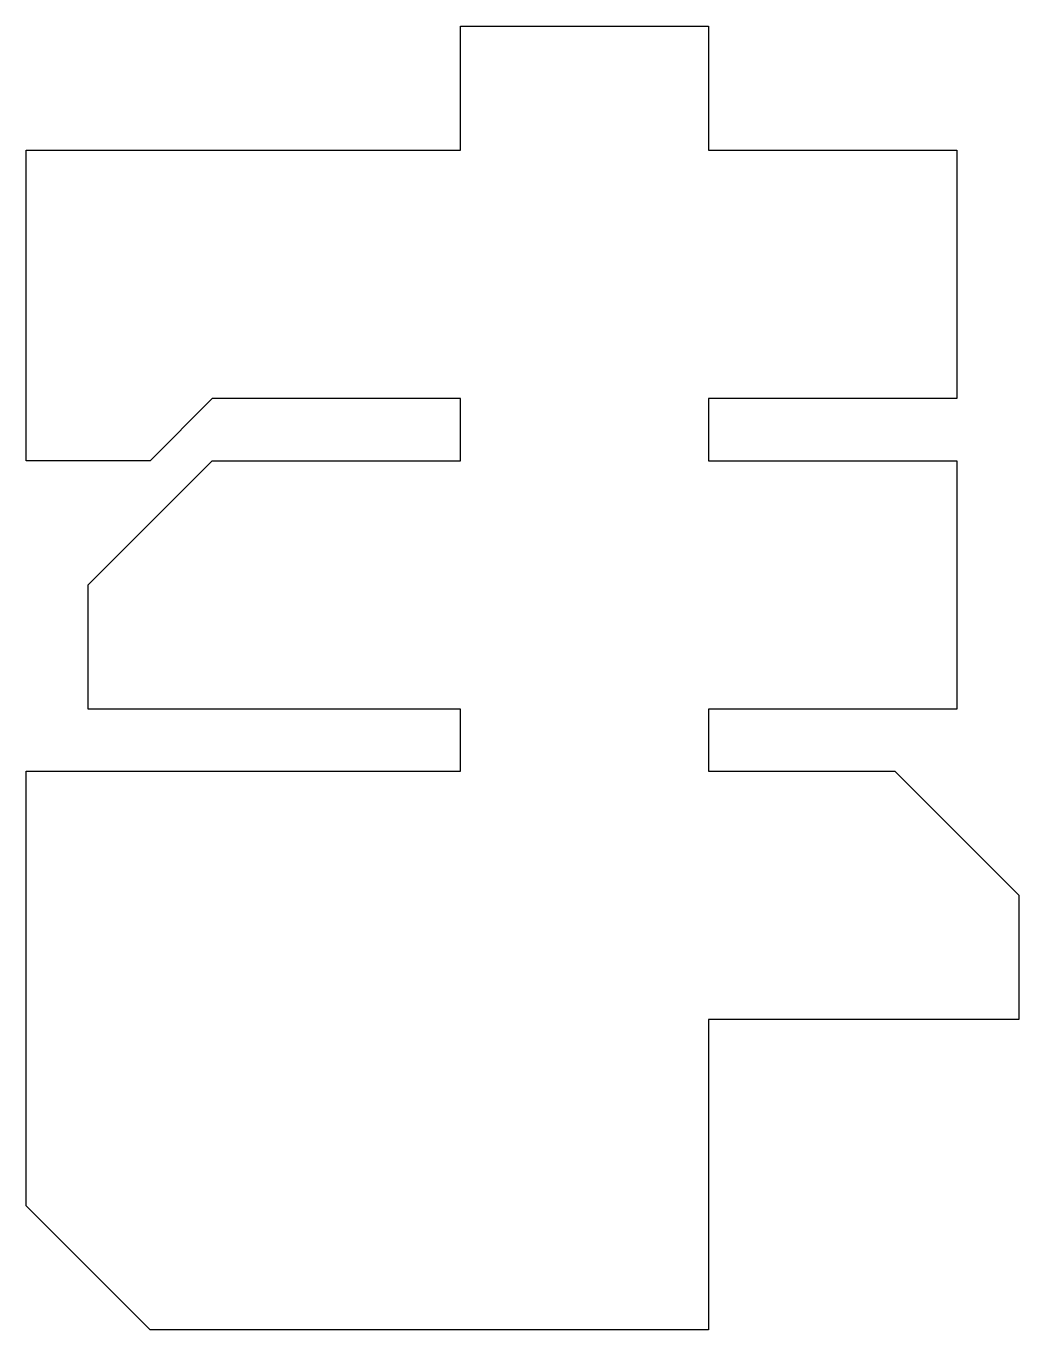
# Model space of a CAD drawing. Header units: millimetres. Extents: x 0 to 8, y 0 to 10.5.
import ezdxf

# ---------------------------------------------------------------- set-up
doc = ezdxf.new("R2010")
doc.units = ezdxf.units.MM

msp = doc.modelspace()

# ---------------------------------------------------------------- linework, layer by layer
at = {"layer": 'GLYPH'}
msp.add_lwpolyline([(1.5, 7), (3.5, 7), (3.5, 7.5), (1.5, 7.5), (1, 7), (0, 7), (0, 9.5), (3.5, 9.5), (3.5, 10.5), (5.5, 10.5), (5.5, 9.5), (7.5, 9.5), (7.5, 7.5), (5.5, 7.5), (5.5, 7), (7.5, 7), (7.5, 5), (5.5, 5), (5.5, 4.5), (7, 4.5), (8, 3.5), (8, 2.5), (5.5, 2.5), (5.5, 0), (1, 0), (0, 1), (0, 4.5), (3.5, 4.5), (3.5, 5), (0.5, 5), (0.5, 6)], close=True, dxfattribs=at)

doc.saveas('drawing.dxf')
